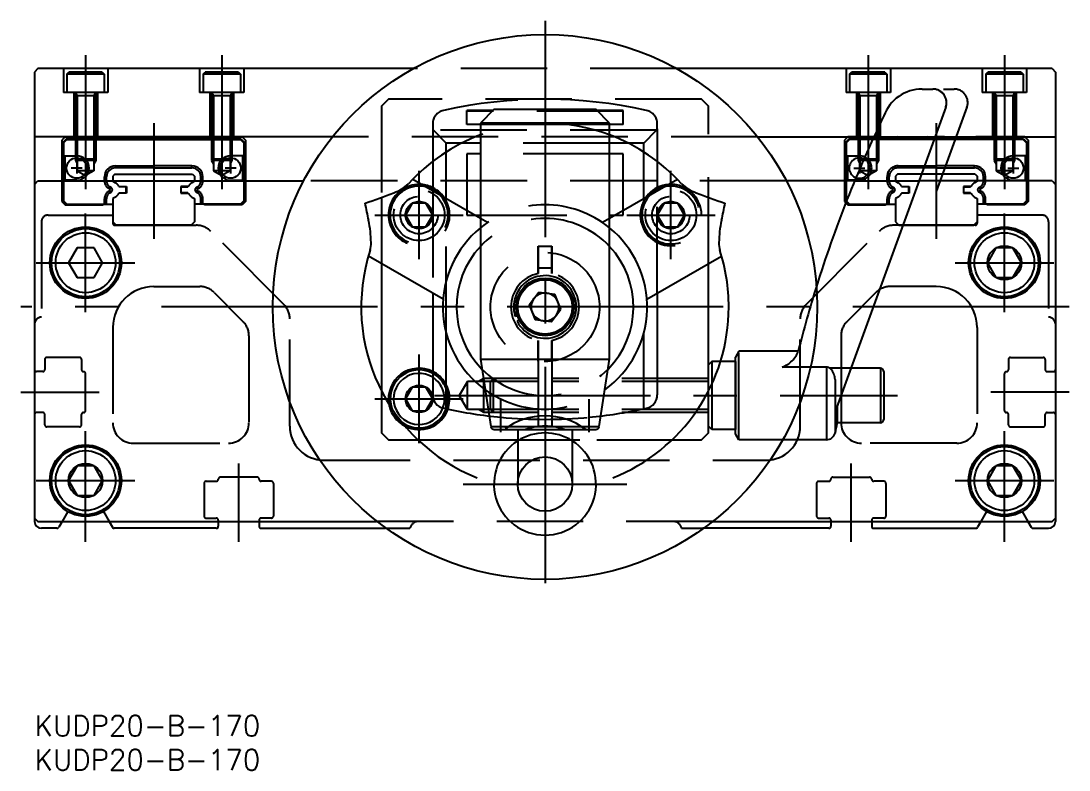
# Model space of a CAD drawing. Header units: millimetres. Extents: x -77 to 465, y -68 to 222.
# Drawn here: x -77 to 77, y -68 to 42 of the extents above; entities that cross this region are included whole.
import ezdxf

# ---------------------------------------------------------------- set-up
doc = ezdxf.new("R2010")
doc.units = ezdxf.units.MM
for name, pattern in [('CENTER', [50.8, 31.75, -6.35, 6.35, -6.35]), ('DASHED', [19.05, 12.7, -6.35]), ('PHANTOM', [63.5, 31.75, -6.35, 6.35, -6.35, 6.35, -6.35])]:
    doc.linetypes.add(name, pattern=pattern)
doc.layers.add('CENTER', color=1, linetype='Continuous')
doc.styles.get("Standard").update_dxf_attribs({"font": 'txt.shx', "height": 3, "bigfont": 'bigfont.shx'})

msp = doc.modelspace()

# ---------------------------------------------------------------- linework, layer by layer
at = {"color": 7, "linetype": 'Continuous', "lineweight": -3}
for p, q in [((-74.5, 35), (-75, 34.5)), ((-75, 34.5), (-75, 33)), ((-19.36, 35), (-74.5, 35)), ((74.5, 35), (19.36, 35)), ((74.5, 35), (46.93, 35)), ((74.5, 35), (75, 34.5)), ((74.5, 35), (75, 34.5)), ((75, 34.5), (75, 25)), ((75, 34.5), (75, 33)), ((-75, 33), (-75, 25)), ((75, 33), (75, 25)), ((55.42, 32), (57, 32)), ((58.88, 29.32), (42.62, -15.36)), ((-7.5, 29), (-9.5, 27)), ((7.5, 29), (-7.5, 29)), ((9.5, 27), (7.5, 29)), ((-9.5, 27), (-9.5, -7.66)), ((9.5, 27), (-9.5, 27)), ((3.28, 26.8), (-3.28, 26.8)), ((9.5, -7.66), (9.5, 27)), ((-31.22, 25), (-75, 25)), ((-75, 25), (-75, -31)), ((-70.5, 25), (-71, 24.5)), ((-70.3, 24.7), (-70.8, 24.2)), ((-70.5, 25), (-63.3, 25)), ((-70.3, 24.7), (-44.7, 24.7)), ((-62.9, 24.75), (-63.3, 25)), ((-62.9, 24.75), (-52.1, 24.75)), ((-58.7, 25), (-59.1, 24.75)), ((-58.7, 25), (-56.3, 25)), ((-56.3, 25), (-55.9, 24.75)), ((-52.1, 24.75), (-51.7, 25)), ((-51.7, 25), (-44.5, 25)), ((-44.7, 24.7), (-44.2, 24.2)), ((-44.5, 25), (-44, 24.5)), ((31.22, 25), (48.33, 25)), ((44.5, 25), (44, 24.5)), ((44.7, 24.7), (44.2, 24.2)), ((48.33, 25), (44.5, 25)), ((48.2, 24.7), (44.7, 24.7)), ((70.3, 24.7), (57.2, 24.7)), ((62.9, 24.75), (57.22, 24.75)), ((57.31, 25), (75, 25)), ((58.7, 25), (57.31, 25)), ((58.7, 25), (59.1, 24.75)), ((62.9, 24.75), (63.3, 25)), ((70.5, 25), (63.3, 25)), ((70.3, 24.7), (70.8, 24.2)), ((70.5, 25), (71, 24.5)), ((75, 25), (75, -31)), ((-71, 24.5), (-71, 18.5)), ((-70.8, 24.2), (-70.8, 18.5)), ((-70.25, 24.6), (-70.75, 24.1)), ((-70.75, 24.1), (-70.75, 22.2)), ((-70.25, 24.6), (-44.75, 24.6)), ((-44.75, 24.6), (-44.25, 24.1)), ((-44.25, 24.1), (-44.25, 22.2)), ((-44.2, 24.2), (-44.2, 18.5)), ((-44, 24.5), (-44, 18.5)), ((-9.5, 24.05), (-12.28, 24.05)), ((12.28, 24.05), (9.5, 24.05)), ((44, 24.5), (44, 18.5)), ((44.2, 24.2), (44.2, 18.5)), ((44.75, 24.6), (44.25, 24.1)), ((44.25, 24.1), (44.25, 22.2)), ((48.15, 24.6), (44.75, 24.6)), ((70.25, 24.6), (57.16, 24.6)), ((70.25, 24.6), (70.75, 24.1)), ((70.75, 24.1), (70.75, 22.2)), ((70.8, 24.2), (70.8, 18.5)), ((71, 24.5), (71, 18.5)), ((-70.75, 22.2), (-68.8, 22.2)), ((-70.55, 22.2), (-70.55, 18.6)), ((-44.25, 22.2), (-46.2, 22.2)), ((-44.45, 22.2), (-44.45, 18.6)), ((-14.5, 15.88), (-14.5, 22.78)), ((-11.5, 22.5), (-11.5, 14.15)), ((-9.5, 22.5), (-11.5, 22.5)), ((11.5, 22.5), (9.5, 22.5)), ((11.5, 14.15), (11.5, 22.5)), ((14.5, 15.88), (14.5, 22.78)), ((44.25, 22.2), (46.2, 22.2)), ((44.45, 22.2), (44.45, 18.6)), ((70.75, 22.2), (68.8, 22.2)), ((70.55, 22.2), (70.55, 18.6)), ((-68, 20.4), (-69.6, 20.4)), ((-68.8, 21.2), (-68.8, 19.6)), ((-63.13, 20.73), (-57.5, 20.73)), ((-63.13, 20.43), (-63.13, 20.73)), ((-57.5, 20.43), (-63.13, 20.43)), ((-51.87, 20.73), (-57.5, 20.73)), ((-57.5, 20.73), (-57.5, 20.43)), ((-57.5, 20.43), (-51.87, 20.43)), ((-51.87, 20.43), (-51.87, 20.73)), ((-45.4, 20.4), (-47, 20.4)), ((-46.2, 21.2), (-46.2, 19.6)), ((-16.5, 21.37), (-16.5, 17.03)), ((16.5, 21.37), (16.5, 17.03)), ((45.4, 20.4), (47, 20.4)), ((46.2, 21.2), (46.2, 19.6)), ((57.5, 20.43), (55.65, 20.43)), ((55.75, 20.73), (57.5, 20.73)), ((63.13, 20.73), (57.5, 20.73)), ((57.5, 20.73), (57.5, 20.43)), ((57.5, 20.43), (63.13, 20.43)), ((63.13, 20.43), (63.13, 20.73)), ((68, 20.4), (69.6, 20.4)), ((68.8, 21.2), (68.8, 19.6)), ((-75, 18), (-74.5, 18.5)), ((-74.5, 18.5), (-35.46, 18.5)), ((-68.8, 18.6), (-70.75, 18.6)), ((-70.75, 18.6), (-70.75, 18.5)), ((-64.43, 19.13), (-64.73, 19.13)), ((-64.73, 18.51), (-64.73, 19.13)), ((-64.73, 18.51), (-64.43, 18.51)), ((-64.43, 18.51), (-64.43, 19.13)), ((-63.2, 19.5), (-63.5, 19.2)), ((-63.5, 19.2), (-63.5, 18.5)), ((-63.2, 19.5), (-51.8, 19.5)), ((-51.8, 19.5), (-51.5, 19.2)), ((-51.5, 19.2), (-51.5, 18.5)), ((-50.57, 19.13), (-50.27, 19.13)), ((-50.57, 18.51), (-50.57, 19.13)), ((-50.27, 18.51), (-50.57, 18.51)), ((-50.27, 18.51), (-50.27, 19.13)), ((-46.2, 18.6), (-44.25, 18.6)), ((-44.25, 18.6), (-44.25, 18.5)), ((-9.5, 12.99), (-19.44, 18.73)), ((19.45, 18.73), (9.5, 12.99)), ((45.49, 18.5), (35.46, 18.5)), ((45.53, 18.6), (44.25, 18.6)), ((44.25, 18.6), (44.25, 18.5)), ((74.5, 18.5), (54.94, 18.5)), ((63.2, 19.5), (55.31, 19.5)), ((63.2, 19.5), (63.5, 19.2)), ((63.5, 19.2), (63.5, 18.5)), ((64.43, 19.13), (64.73, 19.13)), ((64.43, 18.51), (64.43, 19.13)), ((64.73, 18.51), (64.43, 18.51)), ((64.73, 18.51), (64.73, 19.13)), ((68.8, 18.6), (70.75, 18.6)), ((70.75, 18.6), (70.75, 18.5)), ((74.5, 18.5), (75, 18)), ((-10.38, 13.5), (-9.5, 13.5)), ((9.5, 13.5), (10.38, 13.5)), ((-68.75, 8.67), (-70, 6.5)), ((-66.25, 8.67), (-68.75, 8.67)), ((-65, 6.5), (-66.25, 8.67)), ((66.25, 8.67), (65, 6.5)), ((68.75, 8.67), (66.25, 8.67)), ((70, 6.5), (68.75, 8.67)), ((-70, 6.5), (-68.75, 4.33)), ((-66.25, 4.33), (-65, 6.5)), ((-14.96, 1.13), (-25.94, 7.47)), ((-24, 6.35), (-24, -12.37)), ((14.96, 1.13), (25.95, 7.47)), ((24, -12.37), (24, 6.35)), ((65, 6.5), (66.25, 4.33)), ((68.75, 4.33), (70, 6.5)), ((-68.75, 4.33), (-66.25, 4.33)), ((66.25, 4.33), (68.75, 4.33)), ((-16.5, 2.02), (-16.5, -12.91)), ((-2.34, 0.31), (-0.9, 2.18)), ((-0.9, 2.18), (1.44, 1.87)), ((2.34, -0.31), (1.44, 1.87)), ((16.5, 2.02), (16.5, -12.91)), ((-2.34, 0.31), (-1.44, -1.87)), ((-4.04, -1.31), (-4.38, -1.42)), ((0.9, -2.18), (2.34, -0.31)), ((-3.79, -1.93), (-4.1, -2.08)), ((0.9, -2.18), (-1.44, -1.87)), ((-14.5, -14.96), (-14.5, -3.83)), ((14.5, -14.96), (14.5, -3.83)), ((-9.5, -7.66), (-7.95, -17.57)), ((-9.5, -7.66), (9.5, -7.66)), ((7.95, -17.57), (9.5, -7.66)), ((24.5, -8), (24, -8.5)), ((24.5, -8), (24.5, -11.35)), ((25.79, -8), (24.5, -8)), ((41.36, -8.85), (39.01, -8.85)), ((41.36, -8.85), (41.36, -19.5)), ((49.3, -9), (41.86, -9)), ((49.3, -9), (49.3, -17)), ((42.62, -10.64), (42.62, -18.53)), ((49.8, -9.5), (49.8, -16.5)), ((-19.5, -11.77), (-20.5, -13.5)), ((-17.5, -11.77), (-19.5, -11.77)), ((-16.5, -13.5), (-17.5, -11.77)), ((-20.5, -13.5), (-19.5, -15.23)), ((-17.5, -15.23), (-16.5, -13.5)), ((-19.5, -15.23), (-17.5, -15.23)), ((-14.5, -14.96), (-14.93, -14.87)), ((14.5, -14.96), (14.93, -14.87)), ((42.94, -14.47), (42.94, -17.1)), ((-7.95, -17.57), (7.95, -17.57)), ((-7.46, -18), (7.46, -18)), ((-6.5, -18.4), (-6.5, -18)), ((-4, -18), (-4, -26)), ((4, -18), (4, -26)), ((6.5, -18.4), (6.5, -18)), ((49.3, -17), (42.94, -17)), ((-18.67, -19.5), (-7.6, -19.5)), ((7.6, -19.5), (18.67, -19.5)), ((41.36, -19.5), (34.92, -19.5)), ((-68.75, -23.33), (-70, -25.5)), ((-66.25, -23.33), (-68.75, -23.33)), ((-65, -25.5), (-66.25, -23.33)), ((66.25, -23.33), (65, -25.5)), ((68.75, -23.33), (66.25, -23.33)), ((70, -25.5), (68.75, -23.33)), ((-70, -25.5), (-68.75, -27.67)), ((-66.25, -27.67), (-65, -25.5)), ((65, -25.5), (66.25, -27.67)), ((68.75, -27.67), (70, -25.5)), ((-68.75, -27.67), (-66.25, -27.67)), ((66.25, -27.67), (68.75, -27.67)), ((-75, -31), (-74.5, -31.5)), ((-75, -31), (-75, -31.5)), ((-74.5, -31.5), (-24.77, -31.5)), ((-70.96, -31.5), (-71.45, -32.35)), ((-64.04, -31.5), (-63.55, -32.35)), ((-48, -31.5), (-48, -32.2)), ((-42, -31.5), (-42, -32.2)), ((24.53, -31.5), (74.5, -31.5)), ((42, -31.5), (42, -32.2)), ((48, -31.5), (48, -32.2)), ((64.04, -31.5), (63.55, -32.35)), ((70.96, -31.5), (71.45, -32.35)), ((74.5, -31.5), (75, -31)), ((75, -31), (75, -31.5)), ((-71.71, -32.5), (-74, -32.5)), ((-48.3, -32.5), (-63.29, -32.5)), ((-41.7, -32.5), (-23.44, -32.5)), ((41.7, -32.5), (23.2, -32.5)), ((48.3, -32.5), (63.29, -32.5)), ((71.71, -32.5), (74, -32.5))]:
    msp.add_line(p, q, dxfattribs=at)
at = {"color": 3, "linetype": 'DASHED', "lineweight": -3}
for p, q in [((-70.75, 35), (-70.75, 31.5)), ((-70.25, 34.2), (-69.95, 34.5)), ((-64.75, 34.2), (-70.25, 34.2)), ((-70.25, 34.2), (-70.25, 31.5)), ((-65.05, 34.5), (-69.95, 34.5)), ((-65.05, 34.5), (-64.75, 34.2)), ((-64.75, 34.2), (-64.75, 31.5)), ((-64.25, 35), (-64.25, 31.5)), ((-50.75, 35), (-50.75, 31.5)), ((-50.25, 34.2), (-49.95, 34.5)), ((-44.75, 34.2), (-50.25, 34.2)), ((-50.25, 34.2), (-50.25, 31.5)), ((-45.05, 34.5), (-49.95, 34.5)), ((-45.05, 34.5), (-44.75, 34.2)), ((-44.75, 34.2), (-44.75, 31.5)), ((-44.25, 35), (-44.25, 31.5)), ((19.36, 35), (-19.36, 35)), ((19.36, 35), (-19.36, 35)), ((44.25, 35), (44.25, 31.5)), ((44.75, 34.2), (45.05, 34.5)), ((50.25, 34.2), (44.75, 34.2)), ((44.75, 34.2), (44.75, 31.5)), ((49.95, 34.5), (45.05, 34.5)), ((49.95, 34.5), (50.25, 34.2)), ((50.25, 34.2), (50.25, 31.5)), ((50.75, 35), (50.75, 31.5)), ((64.25, 35), (64.25, 31.5)), ((64.75, 34.2), (65.05, 34.5)), ((70.25, 34.2), (64.75, 34.2)), ((64.75, 34.2), (64.75, 31.5)), ((69.95, 34.5), (65.05, 34.5)), ((69.95, 34.5), (70.25, 34.2)), ((70.25, 34.2), (70.25, 31.5)), ((70.75, 35), (70.75, 31.5)), ((-64.25, 31.5), (-70.75, 31.5)), ((-69.25, 31.5), (-69.25, 25)), ((-69, 31.5), (-69, 21.5)), ((-69, 31.5), (-68.73, 31.03)), ((-66, 31.03), (-69, 31.03)), ((-68.73, 31.03), (-68.73, 20)), ((-66, 31.5), (-66.27, 31.03)), ((-66.27, 31.03), (-66.27, 20)), ((-66, 31.5), (-66, 21.5)), ((-65.75, 31.5), (-65.75, 25)), ((-44.25, 31.5), (-50.75, 31.5)), ((-49.25, 31.5), (-49.25, 25)), ((-49, 31.5), (-49, 21.5)), ((-49, 31.5), (-48.73, 31.03)), ((-46, 31.03), (-49, 31.03)), ((-48.73, 31.03), (-48.73, 20)), ((-46, 31.5), (-46.27, 31.03)), ((-46.27, 31.03), (-46.27, 20)), ((-46, 31.5), (-46, 21.5)), ((-45.75, 31.5), (-45.75, 25)), ((50.75, 31.5), (44.25, 31.5)), ((45.75, 31.5), (45.75, 25)), ((46, 31.5), (46, 21.5)), ((46, 31.5), (46.27, 31.03)), ((49, 31.03), (46, 31.03)), ((46.27, 31.03), (46.27, 20)), ((49, 31.5), (48.73, 31.03)), ((48.73, 31.03), (48.73, 20)), ((49, 31.5), (49, 21.5)), ((49.25, 31.5), (49.25, 25)), ((55.42, 32), (57, 32)), ((70.75, 31.5), (64.25, 31.5)), ((65.75, 31.5), (65.75, 25)), ((66, 31.5), (66, 21.5)), ((66, 31.5), (66.27, 31.03)), ((69, 31.03), (66, 31.03)), ((66.27, 31.03), (66.27, 20)), ((69, 31.5), (68.73, 31.03)), ((68.73, 31.03), (68.73, 20)), ((69, 31.5), (69, 21.5)), ((69.25, 31.5), (69.25, 25)), ((-24, 29.5), (-23, 30.5)), ((-23, 30.5), (-24, 29.5)), ((-24, 29.5), (-24, 16.08)), ((23, 30.5), (-23, 30.5)), ((23, 30.5), (-23, 30.5)), ((23, 30.5), (24, 29.5)), ((24, 29.5), (23, 30.5)), ((24, 6.35), (24, 29.5)), ((-11.5, 26.8), (-11.5, 28.83)), ((11.5, 28.83), (-11.5, 28.83)), ((11.5, 28.75), (-11.5, 28.75)), ((-11.5, 26.8), (-11.5, 28.75)), ((11.5, 26.8), (11.5, 28.83)), ((11.5, 26.8), (11.5, 28.75)), ((-16.5, 26.91), (-16.5, 21.37)), ((-16.5, 26.91), (-16.5, 21.37)), ((-16.5, 26.91), (-16.5, 21.37)), ((-16.5, 26.91), (-16.5, 26.15)), ((-3.28, 26.8), (-11.5, 26.8)), ((11.5, 26.8), (3.28, 26.8)), ((16.5, 26.15), (16.5, 26.91)), ((31.22, 25), (-31.22, 25)), ((-16.5, 26.15), (-16.5, 21.37)), ((16.4, 25.95), (-16.5, 25.95)), ((-16.4, 25.95), (-14.5, 24.05)), ((14.5, 24.05), (16.4, 25.95)), ((16.5, 26.15), (16.5, 21.37)), ((57.2, 24.7), (48.2, 24.7)), ((48.33, 25), (57.31, 25)), ((52.1, 24.75), (51.7, 25)), ((57.22, 24.75), (52.1, 24.75)), ((56.3, 25), (55.9, 24.75)), ((-14.5, 22.78), (-14.5, 24.05)), ((-12.28, 24.05), (-14.5, 24.05)), ((9.5, 24.05), (-9.5, 24.05)), ((14.5, 24.05), (12.28, 24.05)), ((14.5, 22.78), (14.5, 24.05)), ((57.16, 24.6), (48.15, 24.6)), ((-68.73, 21.5), (-69, 21.77)), ((-69, 21.77), (-66, 21.77)), ((-66, 21.77), (-66.27, 21.5)), ((-48.73, 21.5), (-49, 21.77)), ((-49, 21.77), (-46, 21.77)), ((-46, 21.77), (-46.27, 21.5)), ((9.5, 22.5), (-9.5, 22.5)), ((46.27, 21.5), (46, 21.77)), ((46, 21.77), (49, 21.77)), ((49, 21.77), (48.73, 21.5)), ((66.27, 21.5), (66, 21.77)), ((66, 21.77), (69, 21.77)), ((69, 21.77), (68.73, 21.5)), ((-69, 21.5), (-68.73, 21.03)), ((-66, 21.5), (-69, 21.5)), ((-66.27, 21.5), (-68.73, 21.5)), ((-66, 21.5), (-66.27, 21.03)), ((-49, 21.5), (-48.73, 21.03)), ((-46, 21.5), (-49, 21.5)), ((-46.27, 21.5), (-48.73, 21.5)), ((-46, 21.5), (-46.27, 21.03)), ((46, 21.5), (46.27, 21.03)), ((49, 21.5), (46, 21.5)), ((48.73, 21.5), (46.27, 21.5)), ((49, 21.5), (48.73, 21.03)), ((51.87, 20.73), (55.75, 20.73)), ((51.87, 20.43), (51.87, 20.73)), ((55.65, 20.43), (51.87, 20.43)), ((66, 21.5), (66.27, 21.03)), ((69, 21.5), (66, 21.5)), ((68.73, 21.5), (66.27, 21.5)), ((69, 21.5), (68.73, 21.03)), ((-71, 18.5), (-71, 15.5)), ((-70.8, 18.5), (-70.8, 17.6)), ((-70.75, 18.5), (-70.75, 15.6)), ((-66.27, 20), (-68.73, 20)), ((-68.73, 20), (-67.5, 19.29)), ((-66.27, 20), (-67.5, 19.29)), ((-63.5, 18.5), (-63.5, 18.46)), ((-51.5, 18.5), (-51.5, 18.46)), ((-46.27, 20), (-48.73, 20)), ((-48.73, 20), (-47.5, 19.29)), ((-46.27, 20), (-47.5, 19.29)), ((-44.25, 18.5), (-44.25, 15.6)), ((-44.2, 18.5), (-44.2, 17.6)), ((-44, 18.5), (-44, 15.5)), ((35.46, 18.5), (-35.58, 18.5)), ((44, 18.5), (44, 15.5)), ((44.2, 18.5), (44.2, 17.6)), ((44.25, 18.5), (44.25, 15.6)), ((45.49, 18.5), (54.94, 18.5)), ((46.2, 18.6), (45.53, 18.6)), ((48.73, 20), (46.27, 20)), ((46.27, 20), (47.5, 19.29)), ((48.73, 20), (47.5, 19.29)), ((50.57, 19.13), (50.27, 19.13)), ((50.27, 18.51), (50.27, 19.13)), ((50.27, 18.51), (50.57, 18.51)), ((50.57, 18.51), (50.57, 19.13)), ((51.8, 19.5), (51.5, 19.2)), ((51.5, 19.2), (51.5, 18.5)), ((51.5, 18.5), (51.5, 18.46)), ((55.31, 19.5), (51.8, 19.5)), ((63.5, 18.5), (63.5, 18.46)), ((68.73, 20), (66.27, 20)), ((66.27, 20), (67.5, 19.29)), ((68.73, 20), (67.5, 19.29)), ((70.75, 18.5), (70.75, 15.6)), ((70.8, 18.5), (70.8, 17.6)), ((71, 18.5), (71, 15.5)), ((-70.8, 16.8), (-70.8, 17.6)), ((-70.8, 17.6), (-70.75, 17.6)), ((-64.08, 17.38), (-63.93, 17.64)), ((-64.08, 17.38), (-63.92, 17.29)), ((-64.08, 17.02), (-63.92, 17.11)), ((-64.08, 17.02), (-63.93, 16.76)), ((-63.77, 17.55), (-63.93, 17.64)), ((-63.92, 17.29), (-63.77, 17.55)), ((-63.92, 17.29), (-63.92, 17.29)), ((-63.91, 17.12), (-63.92, 17.11)), ((-63.92, 17.11), (-63.91, 17.12)), ((-63.92, 17.11), (-63.77, 16.85)), ((-63.92, 17.11), (-63.92, 17.11)), ((-63.5, 18.46), (-63.13, 18.25)), ((-62.61, 17.7), (-61.5, 17.7)), ((-62.53, 17.7), (-62.51, 17.65)), ((-61.55, 17.65), (-62.51, 17.65)), ((-61.55, 16.75), (-61.55, 17.65)), ((-61.5, 17.7), (-61.5, 16.7)), ((-52.39, 17.7), (-53.5, 17.7)), ((-53.5, 17.7), (-53.5, 16.7)), ((-53.45, 17.65), (-52.49, 17.65)), ((-53.45, 16.75), (-53.45, 17.65)), ((-52.47, 17.7), (-52.49, 17.65)), ((-51.5, 18.46), (-51.87, 18.25)), ((-51.23, 17.55), (-51.07, 17.64)), ((-51.08, 17.29), (-51.23, 17.55)), ((-51.08, 17.11), (-51.23, 16.85)), ((-51.09, 17.12), (-51.08, 17.11)), ((-51.08, 17.11), (-51.09, 17.12)), ((-50.92, 17.38), (-51.08, 17.29)), ((-51.08, 17.29), (-51.08, 17.29)), ((-50.92, 17.02), (-51.08, 17.11)), ((-51.08, 17.11), (-51.08, 17.11)), ((-50.92, 17.38), (-51.07, 17.64)), ((-50.92, 17.02), (-51.07, 16.76)), ((-44.2, 17.6), (-44.25, 17.6)), ((-44.2, 16.8), (-44.2, 17.6)), ((-16.5, 17.03), (-16.5, 2.02)), ((16.5, 2.02), (16.5, 17.03)), ((44.2, 16.8), (44.2, 17.6)), ((44.2, 17.6), (44.25, 17.6)), ((50.92, 17.38), (51.07, 17.64)), ((50.92, 17.38), (51.08, 17.29)), ((50.92, 17.02), (51.08, 17.11)), ((50.92, 17.02), (51.07, 16.76)), ((51.23, 17.55), (51.07, 17.64)), ((51.08, 17.29), (51.23, 17.55)), ((51.08, 17.29), (51.08, 17.29)), ((51.09, 17.12), (51.08, 17.11)), ((51.08, 17.11), (51.09, 17.12)), ((51.08, 17.11), (51.23, 16.85)), ((51.08, 17.11), (51.08, 17.11)), ((51.5, 18.46), (51.87, 18.25)), ((52.39, 17.7), (53.5, 17.7)), ((52.47, 17.7), (52.49, 17.65)), ((53.45, 17.65), (52.49, 17.65)), ((53.45, 16.75), (53.45, 17.65)), ((53.5, 17.7), (53.5, 16.7)), ((62.61, 17.7), (61.5, 17.7)), ((61.5, 17.7), (61.5, 16.7)), ((61.55, 17.65), (62.51, 17.65)), ((61.55, 16.75), (61.55, 17.65)), ((62.53, 17.7), (62.51, 17.65)), ((63.5, 18.46), (63.13, 18.25)), ((63.77, 17.55), (63.93, 17.64)), ((63.92, 17.29), (63.77, 17.55)), ((63.92, 17.11), (63.77, 16.85)), ((63.91, 17.12), (63.92, 17.11)), ((63.92, 17.11), (63.91, 17.12)), ((64.08, 17.38), (63.92, 17.29)), ((63.92, 17.29), (63.92, 17.29)), ((63.92, 17.11), (63.92, 17.11)), ((64.08, 17.02), (63.92, 17.11)), ((64.08, 17.38), (63.93, 17.64)), ((64.08, 17.02), (63.93, 16.76)), ((70.8, 17.6), (70.75, 17.6)), ((70.8, 16.8), (70.8, 17.6)), ((-71, 15.5), (-70.5, 15)), ((-70.8, 16.8), (-70.8, 15.6)), ((-70.8, 16.8), (-70.75, 16.8)), ((-70.8, 15.6), (-70.3, 15.1)), ((-70.75, 15.6), (-70.25, 15.1)), ((-64.73, 15.89), (-64.43, 15.89)), ((-64.73, 15.1), (-64.73, 15.89)), ((-64.43, 15.1), (-64.43, 15.89)), ((-63.93, 16.76), (-63.77, 16.85)), ((-63.13, 16.15), (-63.5, 15.94)), ((-63.5, 15.94), (-63.5, 12.5)), ((-61.5, 16.7), (-62.61, 16.7)), ((-62.53, 16.7), (-62.51, 16.75)), ((-62.51, 16.75), (-61.55, 16.75)), ((-53.5, 16.7), (-52.39, 16.7)), ((-52.49, 16.75), (-53.45, 16.75)), ((-52.47, 16.7), (-52.49, 16.75)), ((-51.87, 16.15), (-51.5, 15.94)), ((-51.5, 15.94), (-51.5, 12.5)), ((-51.07, 16.76), (-51.23, 16.85)), ((-50.27, 15.89), (-50.57, 15.89)), ((-50.57, 15.1), (-50.57, 15.89)), ((-50.27, 15.1), (-50.27, 15.89)), ((-44.25, 15.6), (-44.75, 15.1)), ((-44.2, 15.6), (-44.7, 15.1)), ((-44, 15.5), (-44.5, 15)), ((-44.2, 16.8), (-44.25, 16.8)), ((-44.2, 16.8), (-44.2, 15.6)), ((-24, 16.08), (-24, 6.35)), ((-14.5, -3.83), (-14.5, 15.88)), ((44, 15.5), (44.5, 15)), ((44.2, 16.8), (44.2, 15.6)), ((44.2, 16.8), (44.25, 16.8)), ((44.2, 15.6), (44.7, 15.1)), ((44.25, 15.6), (44.75, 15.1)), ((50.27, 15.89), (50.57, 15.89)), ((50.27, 15.1), (50.27, 15.89)), ((50.57, 15.1), (50.57, 15.89)), ((51.07, 16.76), (51.23, 16.85)), ((51.87, 16.15), (51.5, 15.94)), ((51.5, 15.94), (51.5, 12.5)), ((53.5, 16.7), (52.39, 16.7)), ((52.47, 16.7), (52.49, 16.75)), ((52.49, 16.75), (53.45, 16.75)), ((61.5, 16.7), (62.61, 16.7)), ((62.51, 16.75), (61.55, 16.75)), ((62.53, 16.7), (62.51, 16.75)), ((63.13, 16.15), (63.5, 15.94)), ((63.5, 15.94), (63.5, 12.5)), ((63.93, 16.76), (63.77, 16.85)), ((64.43, 15.1), (64.43, 15.89)), ((64.73, 15.89), (64.43, 15.89)), ((64.73, 15.1), (64.73, 15.89)), ((70.75, 15.6), (70.25, 15.1)), ((70.8, 15.6), (70.3, 15.1)), ((71, 15.5), (70.5, 15)), ((70.8, 16.8), (70.75, 16.8)), ((70.8, 16.8), (70.8, 15.6)), ((-70.5, 15), (-65, 15)), ((-70.3, 15.1), (-70.25, 15.1)), ((-70.25, 15.1), (-64.73, 15.1)), ((-65, 15), (-64.78, 15.1)), ((-64.73, 15.1), (-64.43, 15.1)), ((-64.43, 15.1), (-63.5, 15.1)), ((-50.57, 15.1), (-51.5, 15.1)), ((-50.27, 15.1), (-50.57, 15.1)), ((-44.75, 15.1), (-50.27, 15.1)), ((-50, 15), (-50.22, 15.1)), ((-44.5, 15), (-50, 15)), ((-44.7, 15.1), (-44.75, 15.1)), ((-19.5, 15.23), (-20.5, 13.5)), ((-17.5, 15.23), (-19.5, 15.23)), ((-16.5, 13.5), (-17.5, 15.23)), ((-11.5, 14.15), (-11.5, 13.5)), ((11.5, 13.5), (11.5, 14.15)), ((17.5, 15.23), (16.5, 13.5)), ((19.5, 15.23), (17.5, 15.23)), ((20.5, 13.5), (19.5, 15.23)), ((44.5, 15), (50, 15)), ((44.7, 15.1), (44.75, 15.1)), ((44.75, 15.1), (50.27, 15.1)), ((50, 15), (50.22, 15.1)), ((50.27, 15.1), (50.57, 15.1)), ((50.57, 15.1), (51.5, 15.1)), ((64.43, 15.1), (63.5, 15.1)), ((64.73, 15.1), (64.43, 15.1)), ((70.25, 15.1), (64.73, 15.1)), ((65, 15), (64.78, 15.1)), ((70.5, 15), (65, 15)), ((70.3, 15.1), (70.25, 15.1)), ((-74, 12.5), (-74, -1.5)), ((-73, 13.5), (-63.5, 13.5)), ((-63.5, 13.5), (-63.5, 12.3)), ((-63.5, 12.5), (-63, 12)), ((-51.5, 12.5), (-52, 12)), ((-20.5, 13.5), (-19.5, 11.77)), ((-17.5, 11.77), (-16.5, 13.5)), ((-11.5, 13.5), (-10.38, 13.5)), ((-9.5, 13.5), (9.5, 13.5)), ((-8.46, 12.39), (-9.5, 12.99)), ((9.5, 12.99), (8.46, 12.39)), ((10.38, 13.5), (11.5, 13.5)), ((16.5, 13.5), (17.5, 11.77)), ((19.5, 11.77), (20.5, 13.5)), ((51.5, 12.5), (52, 12)), ((63.5, 12.5), (63, 12)), ((73, 13.5), (63.5, 13.5)), ((63.5, 13.5), (63.5, 12.3)), ((74, 12.5), (74, -1.5)), ((-63.2, 12), (-51.24, 12)), ((-52, 12), (-63, 12)), ((-38.38, 0.38), (-49.12, 11.12)), ((-19.5, 11.77), (-17.5, 11.77)), ((17.5, 11.77), (19.5, 11.77)), ((38.38, 0.38), (49.12, 11.12)), ((63.2, 12), (51.24, 12)), ((52, 12), (63, 12)), ((-1, 8.92), (1, 8.92)), ((-1, 5.7), (-1, 8.92)), ((-1, 8.92), (-1, 4.9)), ((1, 5.7), (1, 8.92)), ((1, 8.92), (1, 4.9)), ((1, 5.7), (-1, 5.7)), ((-1, 4.9), (-1, 5.7)), ((1, 4.9), (1, 5.7)), ((-57.5, 3), (-50.73, 3)), ((-48.61, 2.12), (-44.38, -2.11)), ((48.61, 2.12), (44.38, -2.11)), ((57.5, 3), (50.73, 3)), ((-63.5, -3), (-63.5, -17)), ((-37.5, -17.5), (-37.5, -1.74)), ((37.5, -17.5), (37.5, -1.74)), ((63.5, -3), (63.5, -17)), ((-43.5, -4.23), (-43.5, -17)), ((43.5, -4.23), (43.5, -17)), ((-1, -4.9), (-1, -19.5)), ((-1, -7.94), (-1, -4.9)), ((1, -4.9), (1, -19.5)), ((1, -7.94), (1, -4.9)), ((-68.4, -7.4), (-73.2, -7.4)), ((28.5, -6.5), (28, -7.37)), ((28, -18.63), (28, -7.37)), ((28.5, -19.5), (28.5, -6.5)), ((37.2, -6.5), (28.5, -6.5)), ((68.4, -7.4), (73.2, -7.4)), ((-73.5, -7.7), (-73.5, -9.2)), ((-68.1, -7.7), (-68.1, -9.2)), ((28, -8), (25.79, -8)), ((28, -8.01), (28, -17.99)), ((39.01, -8.85), (34.86, -8.85)), ((68.1, -7.7), (68.1, -9.2)), ((73.5, -7.7), (73.5, -9.2)), ((-73.8, -9.5), (-74.7, -9.5)), ((-67.5, -15.2), (-67.5, -9.8)), ((-9, -10.5), (-9.75, -10.93)), ((-9, -15.5), (-9, -10.5)), ((-1, -10.5), (-9, -10.5)), ((-1, -10.5), (-9, -10.5)), ((-8, -10.93), (-7.57, -10.5)), ((-7.57, -15.5), (-7.57, -10.5)), ((24, -10.5), (1, -10.5)), ((67.5, -15.2), (67.5, -9.8)), ((73.8, -9.5), (74.7, -9.5)), ((-11.4, -10.93), (-12.59, -13)), ((-1, -10.93), (-11.4, -10.93)), ((-11.4, -15.07), (-11.4, -10.93)), ((-9, -15.1), (-9, -10.9)), ((-8, -15.07), (-8, -10.93)), ((24, -10.93), (1, -10.93)), ((24.5, -11.35), (24.5, -18)), ((-24, -12.37), (-24, -18.5)), ((-11.4, -15.07), (-12.59, -13)), ((-6.5, -18), (-6.5, -13.52)), ((6.5, -18), (6.5, -13.52)), ((24, -18.5), (24, -12.37)), ((-1, -15.07), (-11.4, -15.07)), ((-9, -15.5), (-9.75, -15.07)), ((-8, -15.07), (-7.57, -15.5)), ((24, -15.07), (1, -15.07)), ((-73.8, -15.5), (-74.7, -15.5)), ((-73.5, -17.3), (-73.5, -15.8)), ((-68.1, -17.3), (-68.1, -15.8)), ((-1, -15.5), (-9, -15.5)), ((-1, -15.5), (-9, -15.5)), ((24, -15.5), (1, -15.5)), ((68.1, -17.3), (68.1, -15.8)), ((73.5, -17.3), (73.5, -15.8)), ((73.8, -15.5), (74.7, -15.5)), ((-68.4, -17.6), (-73.2, -17.6)), ((24.5, -18), (24, -17.5)), ((28, -18), (24.5, -18)), ((68.4, -17.6), (73.2, -17.6)), ((-60.5, -20), (-46.5, -20)), ((-23, -19.5), (-24, -18.5)), ((-24, -18.5), (-23, -19.5)), ((-23, -19.5), (-18.67, -19.5)), ((-7.6, -19.5), (7.6, -19.5)), ((18.67, -19.5), (23, -19.5)), ((24, -18.5), (23, -19.5)), ((23, -19.5), (24, -18.5)), ((24, -18.5), (23, -19.5)), ((23, -19.5), (24, -18.5)), ((28.5, -19.5), (28, -18.63)), ((34.92, -19.5), (28.5, -19.5)), ((60.5, -20), (46.5, -20)), ((-32.5, -22.5), (32.5, -22.5)), ((-50.1, -25.9), (-50.1, -30.7)), ((-49.8, -25.6), (-48.3, -25.6)), ((-42.3, -25), (-47.7, -25)), ((-40.2, -25.6), (-41.7, -25.6)), ((-39.9, -25.9), (-39.9, -30.7)), ((39.9, -25.9), (39.9, -30.7)), ((40.2, -25.6), (41.7, -25.6)), ((42.3, -25), (47.7, -25)), ((49.8, -25.6), (48.3, -25.6)), ((50.1, -25.9), (50.1, -30.7)), ((-70.13, -30.05), (-70.96, -31.5)), ((-64.88, -30.05), (-64.04, -31.5)), ((64.87, -30.05), (64.04, -31.5)), ((70.12, -30.05), (70.96, -31.5)), ((-49.8, -31), (-48.3, -31)), ((-48, -31.3), (-48, -31.5)), ((-42, -31.3), (-42, -31.5)), ((-40.2, -31), (-41.7, -31)), ((24.65, -31.5), (-24.65, -31.5)), ((40.2, -31), (41.7, -31)), ((42, -31.3), (42, -31.5)), ((48, -31.3), (48, -31.5)), ((49.8, -31), (48.3, -31)), ((-23.32, -32.5), (-19.85, -32.5)), ((20.08, -32.5), (23.32, -32.5))]:
    msp.add_line(p, q, dxfattribs=at)
at = {"color": 3, "linetype": 'PHANTOM', "lineweight": -3}
for p, q in [((58.54, 32), (60.12, 32)), ((58.54, 32), (60.12, 32)), ((62, 29.32), (57.5, 16.95))]:
    msp.add_line(p, q, dxfattribs=at)
at = {"color": 3, "linetype": 'DASHED', "lineweight": -3, "flags": 128}
for points in [[(55.42, 32), (55.42, 32)], [(57, 32), (57, 32)], [(58.54, 32), (58.54, 32)], [(-24, 29.5), (-24, 29.5)], [(-23, 30.5), (-23, 30.5)], [(23, 30.5), (23, 30.5)], [(24, 29.5), (24, 29.5)], [(58.88, 29.32), (58.88, 29.32)], [(-14.93, 28.87), (-14.93, 28.87)], [(-14.93, 28.87), (-14.93, 28.87)], [(14.93, 28.87), (14.93, 28.87)], [(14.93, 28.87), (14.93, 28.87)], [(49.78, 28.05), (49.78, 28.05)], [(-16.5, 26.91), (-16.5, 26.91)], [(-16.5, 26.91), (-16.5, 26.91)], [(16.5, 26.91), (16.5, 26.91)], [(16.5, 26.91), (16.5, 26.91)], [(-11.5, 22.5), (-11.5, 22.5)], [(11.5, 22.5), (11.5, 22.5)], [(-11.5, 13.5), (-11.5, 13.5)], [(11.5, 13.5), (11.5, 13.5)], [(24, 8.28), (24, 8.28)], [(-1, 4.9), (-1, 4.9)], [(-1, 4.9), (-1, 4.9)], [(1, 4.9), (1, 4.9)], [(1, 4.9), (1, 4.9)], [(-1, -4.9), (-1, -4.9)], [(37.21, -6.47), (37.21, -6.47)], [(-14.26, -15.01), (-14.18, -14.77), (-14, -13.5)], [(16.5, -12.91), (16.5, -12.91)], [(16.5, -12.91), (16.5, -12.91)], [(-14.93, -14.87), (-14.93, -14.87)], [(-14.93, -14.87), (-14.93, -14.87)], [(14.93, -14.87), (14.93, -14.87)], [(14.93, -14.87), (14.93, -14.87)], [(-24, -18.5), (-24, -18.5)], [(-23, -19.5), (-23, -19.5)], [(-8.6, -19.5), (-8.6, -19.5)], [(-1, -19.5), (-1, -19.5)], [(1, -19.5), (1, -19.5)], [(23, -19.5), (23, -19.5)], [(23, -19.5), (23, -19.5)], [(24, -18.5), (24, -18.5)], [(24, -18.5), (24, -18.5)]]:
    msp.add_lwpolyline(points, dxfattribs=at)
at = {"color": 3, "linetype": 'PHANTOM', "lineweight": -3, "flags": 128}
for points in [[(60.12, 32), (60.12, 32)], [(62, 29.32), (62, 29.32)]]:
    msp.add_lwpolyline(points, dxfattribs=at)
at = {"color": 7, "linetype": 'Continuous', "lineweight": -3, "flags": 128}
for points in [[(-8.6, -19.5), (-8.6, -19.5)], [(-1, -19.5), (-1, -19.5)], [(1, -19.5), (1, -19.5)]]:
    msp.add_lwpolyline(points, dxfattribs=at)
at = {"color": 7, "linetype": 'Continuous', "lineweight": -3}
for centre, radius in [((0, 0), 40), ((-68.8, 20.4), 1.5), ((-46.2, 20.4), 1.5), ((68.8, 20.4), 1.5), ((-67.5, 6.5), 5.25), ((-67.5, 6.5), 5), ((-67.5, 6.5), 4.4), ((67.5, 6.5), 5.25), ((67.5, 6.5), 5), ((67.5, 6.5), 4.4), ((67.5, 6.5), 2.5), ((0, 0), 4.25), ((0, 0), 4), ((-18.5, -13.5), 2), ((-67.5, -25.5), 5.25), ((-67.5, -25.5), 5), ((-67.5, -25.5), 4.4), ((67.5, -25.5), 5.25), ((67.5, -25.5), 5), ((67.5, -25.5), 4.4), ((-67.5, -25.5), 2.5), ((0, -26), 4), ((0, -26), 4), ((0, -26), 4), ((67.5, -25.5), 2.5)]:
    msp.add_circle(centre, radius, dxfattribs=at)
at = {"color": 3, "linetype": 'DASHED', "lineweight": -3}
for centre, radius in [((-18.5, 13.5), 3.75), ((18.5, 13.5), 3.75), ((-18.5, 13.5), 2.75), ((-18.5, 13.5), 2), ((18.5, 13.5), 2.75), ((18.5, 13.5), 2), ((0, 0), 8)]:
    msp.add_circle(centre, radius, dxfattribs=at)
at = {"color": 7, "linetype": 'Continuous', "lineweight": -3}
for centre, radius, start, end in [((55.42, 26), 6, 90, 160), ((57, 30), 2, 340, 90), ((211.76, -50.45), 180, 154.1431, 162.717), ((0, 0), 27, 110.6007, 137.9613), ((0, 0), 27, 42.0501, 69.399), ((-68.8, 20.4), 1.8, 270, 90), ((-46.2, 20.4), 1.8, 90, 270), ((46.2, 20.4), 1.5, 63.489, 250.1742), ((46.2, 20.4), 1.8, 63.959, 90), ((68.8, 20.4), 1.8, 90, 270), ((-63.13, 19.13), 1.6, 90.0008, 179.9992), ((-63.13, 19.13), 1.3, 90, 180), ((-51.87, 19.13), 1.6, 0.0008, 89.9992), ((-51.87, 19.13), 1.3, 0, 90), ((63.13, 19.13), 1.6, 0.0008, 89.9992), ((63.13, 19.13), 1.3, 0, 90), ((-63.43, 18.51), 1.3, 180, 180.2346), ((-63.43, 18.51), 1, 180, 180.3049), ((-51.57, 18.51), 1, 359.6951, 0), ((-51.57, 18.51), 1.3, 359.7654, 0), ((63.43, 18.51), 1, 359.6951, 0), ((63.43, 18.51), 1.3, 359.7654, 0), ((-24.31, 22.71), 6.29, 289.323, 312.6365), ((-18.5, 13.5), 4.5, 62.734, 85.5879), ((-18.5, 13.5), 4.25, 61.9275, 77.2495), ((18.5, 13.5), 4.5, 94.4121, 116.3878), ((18.5, 13.5), 4.25, 102.7458, 118.0725), ((24.31, 22.71), 6.29, 227.3635, 250.677), ((-37.62, 53.15), 39.5, 286.4338, 292.9358), ((37.62, 53.15), 39.5, 247.0642, 253.5662), ((-77.46, 3.41), 52.38, 10.2104, 13.0851), ((77.46, 3.41), 52.38, 166.9149, 169.7896), ((-43.55, 9.08), 18, 1.237, 11.5836), ((43.55, 9.08), 18, 168.4164, 178.763), ((0, 0), 15, 129.3014, 234.0788), ((0, 0), 15, 305.9226, 50.698), ((-29.17, 9.32), 3.62, 344.0665, 2.3861), ((29.17, 9.32), 3.62, 177.6139, 195.9335), ((0, 0), 27, 162.0545, 248.355), ((0, 0), 13, 136.9582, 224.4812), ((0, 0), 13, 315.5203, 43.0409), ((0, 0), 27, 0, 17.9696), ((0, 0), 4.6, 206.9483, 197.9483), ((0, 0), 2.04, 82.4483, 142.4483), ((0, 0), 2.04, 22.4483, 82.4483), ((0, 0), 2.04, 142.4483, 202.4483), ((0, 0), 2.04, 322.4483, 22.4483), ((0, 0), 27, 291.645, 0), ((0, 0), 2.04, 202.4483, 262.4483), ((0, 0), 2.04, 262.4483, 322.4483), ((-18.5, -13.5), 4.5, 63.6122, 189.4877), ((41.35, -9.77), 0.927, 48.3009, 89.0362), ((40.24, -10.73), 2.38, 1.9392, 43.654), ((49.3, -9.5), 0.5, 0, 90), ((-18.5, -13.5), 4.25, 61.9275, 199.4003), ((-18.5, -13.5), 3.75, 57.769, 338.9029), ((-14.5, -12.91), 2, 180, 257.5131), ((14.5, -12.91), 2, 282.4869, 0), ((-18.5, -13.5), 4.25, 232.8384, 339.9241), ((-18.5, -13.5), 4.5, 242.751, 340.3739), ((0, 52.56), 69.06, 257.8803, 264.5995), ((0, 52.56), 69.06, 275.4005, 282.1197), ((49.3, -16.5), 0.5, 270, 360), ((-7.46, -17.5), 0.5, 188.885, 270), ((7.46, -17.5), 0.5, 270, 351.115), ((21.36, -13), 21.97, 345.4299, 349.2448), ((0, -26), 7.5, 122.231, 270), ((0, -26), 7.5, 270, 57.769), ((41.36, -18.2), 1.3, 270, 345.4299), ((-74, -31.5), 1, 180, 270), ((-48.3, -32.2), 0.3, 270, 0), ((-41.7, -32.2), 0.3, 180, 270), ((41.7, -32.2), 0.3, 270, 0), ((48.3, -32.2), 0.3, 180, 270), ((74, -31.5), 1, 270, 0), ((-71.71, -32.2), 0.3, 270, 330), ((-63.29, -32.2), 0.3, 210, 270), ((63.29, -32.2), 0.3, 270, 330), ((71.71, -32.2), 0.3, 210, 270)]:
    msp.add_arc(centre, radius, start, end, dxfattribs=at)
at = {"color": 3, "linetype": 'DASHED', "lineweight": -3}
for centre, radius, start, end in [((57, 30), 2, 340, 90), ((0, -38.56), 69.06, 77.5131, 102.4869), ((0, -38.56), 69.06, 77.5131, 102.4869), ((0, -38.56), 69.06, 77.5131, 102.4869), ((0, -38.56), 69.06, 77.5131, 102.4869), ((-14.5, 26.91), 2, 102.4869, 180), ((-14.5, 26.91), 2, 102.4869, 180), ((-14.5, 26.91), 2, 102.4869, 180), ((-14.5, 26.91), 2, 102.4869, 180), ((14.5, 26.91), 2, 360, 77.5131), ((14.5, 26.91), 2, 360, 77.5131), ((14.5, 26.91), 2, 360, 77.5131), ((14.5, 26.91), 2, 360, 77.5131), ((0, 0), 27, 69.399, 110.6007), ((-16.21, 26.17), 0.295, 183.8649, 228.2794), ((16.21, 26.17), 0.295, 311.7206, 356.1351), ((46.2, 20.4), 1.5, 250.1742, 63.489), ((46.2, 20.4), 1.8, 270, 63.959), ((51.87, 19.13), 1.6, 90.0008, 179.9992), ((51.87, 19.13), 1.3, 90, 180), ((-63.43, 18.51), 1.3, 180.2346, 240), ((-63.43, 18.51), 1, 180.3049, 240), ((-51.57, 18.51), 1, 300, 359.6951), ((-51.57, 18.51), 1.3, 300, 359.7654), ((51.57, 18.51), 1.3, 180, 180.2346), ((51.57, 18.51), 1.3, 180.2346, 240), ((51.57, 18.51), 1, 180, 180.3049), ((51.57, 18.51), 1, 180.3049, 240), ((63.43, 18.51), 1, 300, 359.6951), ((63.43, 18.51), 1.3, 300, 359.7654), ((-63.43, 15.89), 1.3, 120, 180), ((-63.97, 17.2), 0.4, 300, 60), ((-63.79, 17.11), 1.32, 26.598, 60), ((-51.21, 17.11), 1.32, 120, 153.402), ((-51.03, 17.2), 0.4, 120, 240), ((-51.57, 15.89), 1.3, 0, 60), ((-18.5, 13.5), 4.5, 85.5879, 0), ((-18.5, 13.5), 4.25, 77.2495, 61.9275), ((-18.5, 13.5), 4.5, 0, 62.734), ((18.5, 13.5), 4.5, 116.3878, 0), ((18.5, 13.5), 4.25, 118.0725, 102.7458), ((18.5, 13.5), 4.5, 0, 94.4121), ((51.57, 15.89), 1.3, 120, 180), ((51.03, 17.2), 0.4, 300, 60), ((51.21, 17.11), 1.32, 26.598, 60), ((63.79, 17.11), 1.32, 120, 153.402), ((63.97, 17.2), 0.4, 120, 240), ((63.43, 15.89), 1.3, 0, 60), ((-63.43, 15.89), 1, 120, 180), ((-63.79, 17.29), 1.32, 300, 333.402), ((-51.21, 17.29), 1.32, 206.598, 240), ((-51.57, 15.89), 1, 0, 60), ((51.57, 15.89), 1, 120, 180), ((51.21, 17.29), 1.32, 300, 333.402), ((63.79, 17.29), 1.32, 206.598, 240), ((63.43, 15.89), 1, 0, 60), ((0, 0), 15, 50.698, 129.3014), ((-73, 12.5), 1, 90, 180), ((0, 0), 13, 43.0409, 136.9582), ((73, 12.5), 1, 0, 90), ((-63.2, 12.3), 0.3, 180, 270), ((-51.24, 9), 3, 45, 90), ((51.24, 9), 3, 90, 135), ((63.2, 12.3), 0.3, 270, 0), ((0, 0), 5, 101.537, 258.463), ((0, 0), 5, 101.537, 258.463), ((0, 0), 5, 281.537, 78.463), ((0, 0), 5, 281.537, 78.463), ((-57.5, -3), 6, 90, 180), ((-50.73, 0), 3, 45, 90), ((211.76, -50.45), 180, 162.717, 165.8569), ((50.73, 0), 3, 90, 135), ((57.5, -3), 6, 0, 90), ((-40.5, -1.74), 3, 0, 45), ((40.5, -1.74), 3, 135, 180), ((-74, -2.5), 1, 90, 180), ((74, -2.5), 1, 0, 90), ((-46.5, -4.23), 3, 0, 45), ((46.5, -4.23), 3, 135, 180), ((-73.2, -7.7), 0.3, 90, 180), ((-68.4, -7.7), 0.3, 0, 90), ((33.46, -5.1), 4, 290.5, 340), ((68.4, -7.7), 0.3, 90, 180), ((73.2, -7.7), 0.3, 0, 90), ((-74.7, -9.2), 0.3, 180, 270), ((-73.8, -9.2), 0.3, 270, 0), ((-67.8, -9.2), 0.3, 180, 270), ((0, 0), 13, 224.4812, 315.5203), ((67.8, -9.2), 0.3, 270, 0), ((73.8, -9.2), 0.3, 180, 270), ((74.7, -9.2), 0.3, 270, 0), ((-67.8, -9.8), 0.3, 0, 90), ((-18.5, -13.5), 4.5, 0, 63.6122), ((-18.5, -13.5), 4.25, 339.9241, 61.9275), ((-18.5, -13.5), 3.75, 338.9029, 57.769), ((67.8, -9.8), 0.3, 90, 180), ((0, 0), 15, 234.0788, 305.9226), ((-67.8, -15.2), 0.3, 270, 0), ((-18.5, -13.5), 4.5, 189.4877, 242.751), ((-18.5, -13.5), 4.25, 199.4003, 232.8384), ((67.8, -15.2), 0.3, 180, 270), ((-74.7, -15.8), 0.3, 90, 180), ((-73.8, -15.8), 0.3, 0, 90), ((-67.8, -15.8), 0.3, 90, 180), ((0, 52.56), 69.06, 264.5995, 275.4005), ((0, -26), 10, 53.1645, 126.8355), ((67.8, -15.8), 0.3, 0, 90), ((73.8, -15.8), 0.3, 90, 180), ((74.7, -15.8), 0.3, 0, 90), ((-73.2, -17.3), 0.3, 180, 270), ((-68.4, -17.3), 0.3, 270, 0), ((-60.5, -17), 3, 180, 270), ((-46.5, -17), 3, 270, 0), ((-32.5, -17.5), 5, 180, 270), ((0, -26), 8.5, 70.322, 109.678), ((32.5, -17.5), 5, 270, 0), ((46.5, -17), 3, 180, 270), ((60.5, -17), 3, 270, 0), ((68.4, -17.3), 0.3, 180, 270), ((73.2, -17.3), 0.3, 270, 0), ((0, -26), 7.5, 57.769, 122.231), ((-49.8, -25.9), 0.3, 90, 180), ((-48.3, -25.3), 0.3, 270, 0), ((-47.7, -25.3), 0.3, 90, 180), ((-42.3, -25.3), 0.3, 0, 90), ((-41.7, -25.3), 0.3, 180, 270), ((-40.2, -25.9), 0.3, 0, 90), ((40.2, -25.9), 0.3, 90, 180), ((41.7, -25.3), 0.3, 270, 0), ((42.3, -25.3), 0.3, 90, 180), ((47.7, -25.3), 0.3, 0, 90), ((48.3, -25.3), 0.3, 180, 270), ((49.8, -25.9), 0.3, 0, 90), ((-49.8, -30.7), 0.3, 180, 270), ((-40.2, -30.7), 0.3, 270, 0), ((40.2, -30.7), 0.3, 180, 270), ((49.8, -30.7), 0.3, 270, 0), ((-48.3, -31.3), 0.3, 0, 90), ((-41.7, -31.3), 0.3, 90, 180), ((-18.58, -32.8), 1.3, 90, 166.6576), ((18.82, -32.8), 1.3, 13.3424, 90), ((41.7, -31.3), 0.3, 0, 90), ((48.3, -31.3), 0.3, 90, 180)]:
    msp.add_arc(centre, radius, start, end, dxfattribs=at)
at = {"color": 3, "linetype": 'PHANTOM', "lineweight": -3}
msp.add_arc((60.12, 30), 2, 340, 90, dxfattribs=at)
msp.add_arc((60.12, 30), 2, 340, 90, dxfattribs=at)
at = {"layer": 'CENTER', "color": 1, "linetype": 'CENTER', "lineweight": -3}
for p, q in [((0, 42), (0, -42)), ((-67.5, 37), (-67.5, 17.29)), ((-47.5, 37), (-47.5, 17.29)), ((47.5, 37), (47.5, 17.29)), ((67.5, 37), (67.5, 17.29)), ((-57.5, 27), (-57.5, 10)), ((57.5, 27), (57.5, 10)), ((-18.5, 7), (-18.5, 20)), ((18.5, 7), (18.5, 20)), ((-67.5, -0.75), (-67.5, 13.75)), ((-57.5, 13.12), (-57.5, 12)), ((-25, 13.5), (-12, 13.5)), ((12, 13.5), (25, 13.5)), ((67.5, -0.75), (67.5, 13.75)), ((-74.75, 6.5), (-60.25, 6.5)), ((60.25, 6.5), (74.75, 6.5)), ((77, 0), (-77, 0)), ((-18.5, -20), (-18.5, -7)), ((-77, -12.5), (-65.5, -12.5)), ((-25, -13.5), (-12, -13.5)), ((-16.26, -13), (51.8, -13)), ((77, -12.5), (65.5, -12.5)), ((-67.5, -34.5), (-67.5, -18.25)), ((67.5, -34.5), (67.5, -18.25)), ((-45, -34.5), (-45, -23)), ((45, -34.5), (45, -23)), ((-74.75, -25.5), (-60.25, -25.5)), ((-12, -26), (12, -26)), ((60.25, -25.5), (74.75, -25.5))]:
    msp.add_line(p, q, dxfattribs=at)

# ---------------------------------------------------------------- texts
at = {"color": 7, "linetype": 'Continuous', "lineweight": -3, "char_height": 3, "width": 25.16, "attachment_point": 1}
for insert in [(-75, -60), (-75, -65)]:
    msp.add_mtext('KUDP20-B-170', dxfattribs=dict(at, insert=insert))

doc.saveas('drawing.dxf')
